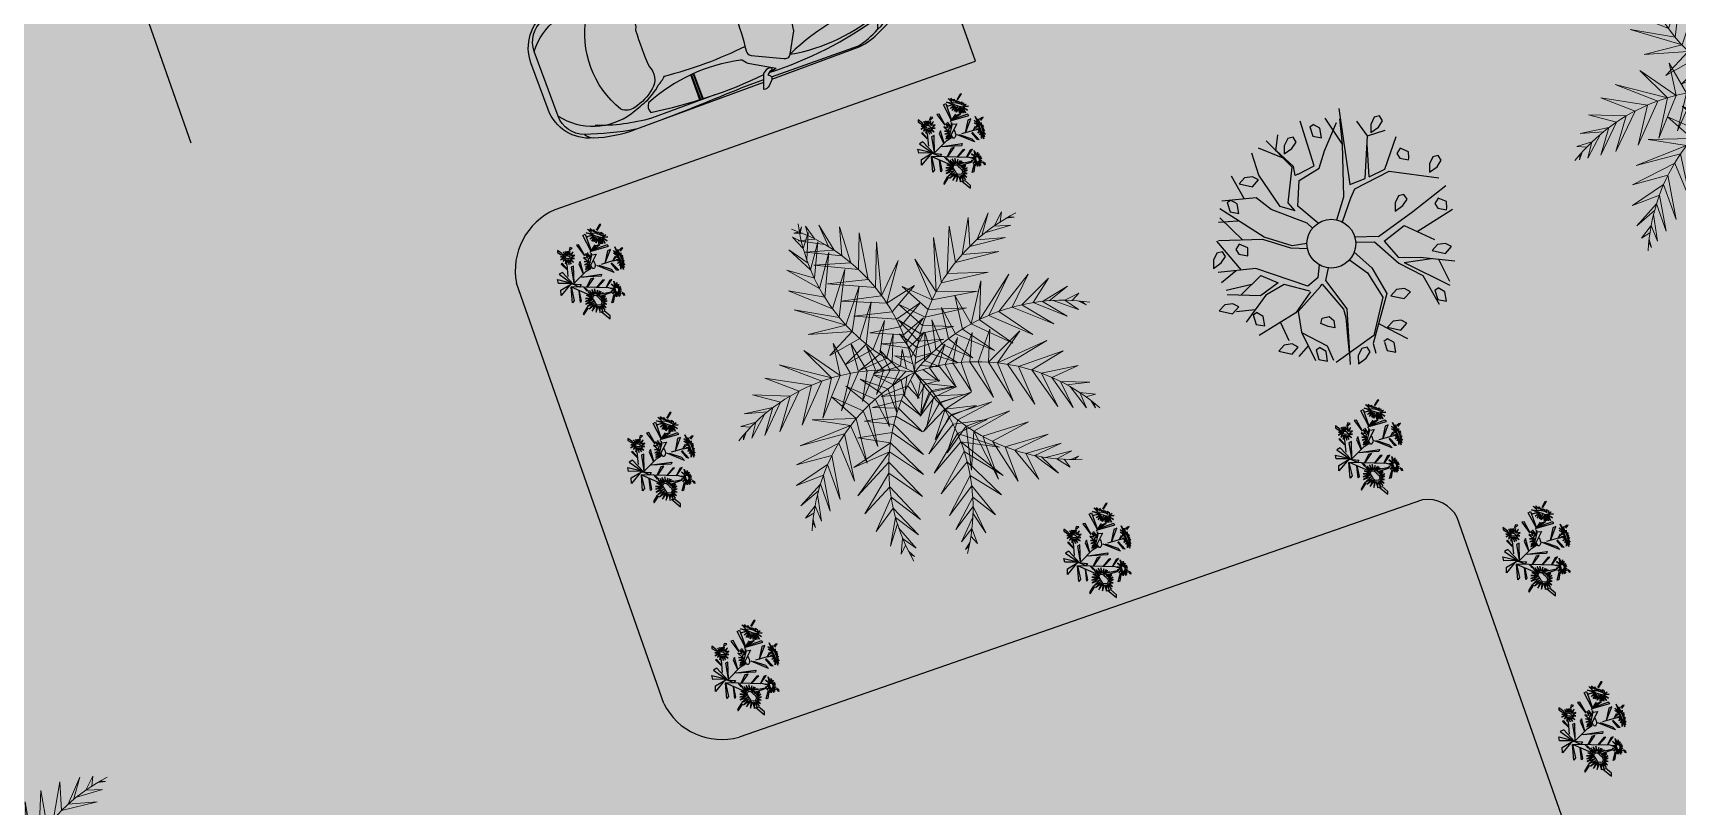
# Model space of a CAD drawing. Header units: millimetres. Extents: x 603916 to 1211550, y 1309898 to 2622648.
# Drawn here: x 604208.94 to 604228.25, y 1311117.87 to 1311126.94 of the extents above; entities that cross this region are included whole.
import ezdxf

# ---------------------------------------------------------------- set-up
doc = ezdxf.new("R2010")
doc.units = ezdxf.units.MM
for name, color, linetype in [('ARBOLES', 102, 'Continuous'), ('BOULEVARD', 3, 'Continuous'), ('FLORES', 7, 'Continuous'), ('MUEBLES', 1, 'Continuous'), ('P35', 3, 'Continuous'), ('PALME-1', 82, 'Continuous')]:
    doc.layers.add(name, color=color, linetype=linetype)

# ---------------------------------------------------------------- blocks, each defined once
blk = doc.blocks.new('carro1')
at = {"layer": 'P35'}
for color, points in [(9, [(-0.85, 3.554), (-0.829, 3.715), (-0.78, 3.963), (-0.727, 4.075), (-0.647, 4.18), (-0.559, 4.25), (-0.472, 4.299), (-0.332, 4.327), (0.278, 4.327), (0.428, 4.31), (0.534, 4.275), (0.656, 4.177), (0.733, 4.079), (0.814, 3.834), (0.838, 3.715), (0.849, 3.62), (0.849, 3.596), (0.81, 3.708), (0.754, 3.946), (0.695, 4.1), (0.635, 4.173), (0.534, 4.236), (0.439, 4.261), (0.337, 4.261), (-0.437, 4.268), (-0.563, 4.222), (-0.643, 4.156), (-0.717, 4.058), (-0.752, 3.932), (-0.798, 3.792)]), (146, [(-0.795, 1.854), (-0.824, 1.862), (-0.858, 3.088), (-0.854, 3.397), (-0.854, 3.455), (-0.753, 3.861), (-0.675, 4.073), (-0.593, 4.178), (-0.477, 4.234), (-0.436, 4.237), (-0.544, 4.163), (-0.641, 3.988), (-0.72, 3.753), (-0.791, 3.47), (-0.809, 3.343), (-0.805, 3.175), (-0.817, 2.948), (-0.82, 2.713), (-0.813, 2.624), (-0.817, 2.616), (-0.82, 2.531), (-0.798, 1.941)]), (146, [(0.795, 1.854), (0.824, 1.862), (0.858, 3.088), (0.854, 3.397), (0.854, 3.455), (0.753, 3.861), (0.675, 4.073), (0.593, 4.178), (0.477, 4.234), (0.436, 4.237), (0.544, 4.163), (0.641, 3.988), (0.72, 3.753), (0.791, 3.47), (0.809, 3.343), (0.805, 3.175), (0.817, 2.948), (0.82, 2.713), (0.813, 2.624), (0.817, 2.616), (0.82, 2.531), (0.798, 1.941)]), (146, [(-0.765, 1.66), (-0.785, 1.474), (-0.777, 1.279), (-0.719, 0.785), (-0.652, 0.471), (-0.611, 0.321), (-0.549, 0.271), (-0.638, 0.54), (-0.685, 0.628), (-0.693, 0.852), (-0.701, 0.963), (-0.695, 1.247), (-0.666, 1.45), (-0.694, 1.488), (-0.686, 1.534), (-0.561, 1.796), (-0.49, 1.914), (-0.394, 1.924), (-0.417, 2.206), (-0.422, 2.428), (-0.413, 2.716), (-0.395, 2.924), (-0.471, 3.028), (-0.544, 3.124), (-0.599, 3.231), (-0.674, 3.439), (-0.703, 3.65), (-0.734, 3.659), (-0.786, 3.412), (-0.789, 3.078), (-0.78, 2.945), (-0.736, 3.21), (-0.683, 3.254), (-0.612, 3.201), (-0.568, 3.069), (-0.515, 2.875), (-0.471, 2.646), (-0.471, 2.496), (-0.489, 2.223), (-0.515, 2.064), (-0.515, 2.02), (-0.551, 1.959), (-0.595, 1.941), (-0.648, 1.844), (-0.718, 1.712), (-0.762, 1.65)]), (146, [(0.771, 1.66), (0.791, 1.474), (0.784, 1.279), (0.725, 0.785), (0.658, 0.471), (0.617, 0.321), (0.555, 0.271), (0.644, 0.54), (0.691, 0.628), (0.699, 0.852), (0.707, 0.963), (0.701, 1.247), (0.672, 1.45), (0.7, 1.488), (0.692, 1.534), (0.567, 1.796), (0.496, 1.914), (0.4, 1.924), (0.423, 2.206), (0.428, 2.428), (0.419, 2.716), (0.401, 2.924), (0.477, 3.028), (0.55, 3.124), (0.605, 3.231), (0.68, 3.439), (0.709, 3.65), (0.74, 3.659), (0.792, 3.412), (0.795, 3.078), (0.786, 2.945), (0.742, 3.21), (0.689, 3.254), (0.618, 3.201), (0.574, 3.069), (0.521, 2.875), (0.477, 2.646), (0.477, 2.496), (0.495, 2.223), (0.521, 2.064), (0.521, 2.02), (0.557, 1.959), (0.601, 1.941), (0.654, 1.844), (0.724, 1.712), (0.768, 1.65)]), (8, [(-0.49, 2.597), (-0.493, 2.617), (-0.794, 2.616), (-0.798, 2.597)]), (9, [(-0.859, 1.23), (-0.859, 0.662), (-0.835, 0.546), (-0.773, 0.375), (-0.685, 0.201), (-0.651, 0.146), (-0.581, 0.097), (-0.449, 0.057), (-0.077, 0.008), (0.131, 0.014), (0.333, 0.045), (0.522, 0.079), (0.629, 0.133), (0.7, 0.216), (0.828, 0.494), (0.852, 0.598), (0.855, 1.407), (0.846, 1.407), (0.855, 1.327), (0.858, 0.662), (0.825, 0.543), (0.709, 0.289), (0.599, 0.173), (0.421, 0.112), (0.153, 0.079), (-0.092, 0.075), (-0.385, 0.112), (-0.553, 0.143), (-0.639, 0.207), (-0.706, 0.283), (-0.798, 0.491), (-0.838, 0.579), (-0.859, 0.686), (-0.847, 1.248)]), (127, [(-0.666, 1.45), (-0.563, 1.184), (-0.497, 0.94), (-0.448, 0.645), (-0.432, 0.355), (-0.442, 0.128), (-0.253, 0.096), (0, 0.08), (0.163, 0.086), (0.322, 0.105), (0.442, 0.128), (0.432, 0.355), (0.458, 0.73), (0.519, 1.031), (0.599, 1.287), (0.666, 1.45), (0.545, 1.383), (0.423, 1.315), (0.213, 1.283), (0.059, 1.277), (-0.059, 1.277), (-0.337, 1.299), (-0.423, 1.315), (-0.545, 1.383)]), (30, [(-0.455, 0.13), (-0.528, 0.24), (-0.62, 0.314), (-0.69, 0.353), (-0.736, 0.381), (-0.706, 0.317), (-0.666, 0.265), (-0.614, 0.216), (-0.556, 0.182), (-0.51, 0.152), (-0.48, 0.143)]), (30, [(0.455, 0.13), (0.528, 0.24), (0.62, 0.314), (0.69, 0.353), (0.736, 0.381), (0.706, 0.317), (0.666, 0.265), (0.614, 0.216), (0.556, 0.182), (0.51, 0.152), (0.48, 0.143)])]:
    blk.add_hatch(color=color, dxfattribs=at).paths.add_polyline_path(points)
h = blk.add_hatch(color=127, dxfattribs=at)
h.paths.add_polyline_path([(-0.276, 3.037), (-0.322, 3.032), (-0.368, 3.037), (-0.396, 3.045), (-0.434, 3.064), (-0.465, 3.087), (-0.517, 3.15), (-0.568, 3.235), (-0.598, 3.303), (-0.625, 3.401), (-0.61, 3.496), (-0.583, 3.538), (-0.536, 3.565), (-0.395, 3.628), (-0.239, 3.674), (-0.097, 3.695), (0.036, 3.699), (0.189, 3.684), (0.323, 3.652), (0.447, 3.608), (0.529, 3.569), (0.583, 3.538), (0.622, 3.462), (0.627, 3.42), (0.61, 3.338), (0.568, 3.235), (0.52, 3.154), (0.467, 3.088), (0.42, 3.055), (0.368, 3.037), (0.346, 3.033), (0.322, 3.032), (0.282, 3.036), (0.257, 3.042), (0.229, 3.053), (0.205, 3.055), (0.12, 3.059), (-0.038, 3.062), (-0.145, 3.058), (-0.229, 3.053), (-0.254, 3.043)], flags=16)
h.paths.add_polyline_path([(-0.393, 1.915), (-0.189, 1.899), (0, 1.895), (0.232, 1.902), (0.393, 1.909), (0.392, 1.914), (0.42, 2.299), (0.414, 2.692), (0.395, 2.924), (0.544, 3.124), (0.599, 3.231), (0.674, 3.439), (0.703, 3.65), (0.686, 3.813), (0.632, 3.973), (0.582, 4.064), (0.503, 4.167), (0.405, 4.257), (-0.405, 4.257), (-0.491, 4.179), (-0.57, 4.082), (-0.658, 3.887), (-0.686, 3.813), (-0.703, 3.65), (-0.674, 3.439), (-0.599, 3.231), (-0.437, 2.974), (-0.395, 2.924), (-0.411, 2.742), (-0.417, 2.65), (-0.422, 2.417), (-0.413, 2.144), (-0.402, 1.997)])
h = blk.add_hatch(color=8, dxfattribs=at)
edge = h.paths.add_edge_path()
edge.add_line((-0.771, 1.819), (-0.734, 1.76))
edge.add_arc((-0.767, 1.739), 0.0391, -47.4347, 31.9191, ccw=False)
edge.add_arc((-0.746, 1.736), 0.0265, 168.0279, 281.917, ccw=False)
edge.add_line((-0.772, 1.742), (-0.801, 1.778))
edge.add_line((-0.801, 1.778), (-0.817, 1.76))
edge.add_arc((-0.847, 1.786), 0.0403, 221.1586, 318.8414, ccw=False)
edge.add_line((-0.878, 1.76), (-0.927, 1.809))
edge.add_arc((-0.874, 1.862), 0.0746, 163.8715, 224.9725, ccw=False)
edge.add_line((-0.946, 1.883), (-0.771, 1.819))
h = blk.add_hatch(color=146, dxfattribs=at)
h.paths.add_polyline_path([(-0.453, 0.18), (-0.536, 0.285), (-0.579, 0.376), (-0.654, 0.695), (-0.689, 1), (-0.662, 1.419), (-0.61, 1.253), (-0.527, 0.982), (-0.479, 0.721), (-0.457, 0.572), (-0.448, 0.424), (-0.44, 0.319), (-0.44, 0.206)])
h.paths.add_polyline_path([(-0.654, 0.367), (-0.75, 0.411), (-0.815, 0.581), (-0.837, 0.664), (-0.828, 1.065), (-0.828, 1.72), (-0.806, 1.75), (-0.793, 1.637), (-0.793, 1.201), (-0.754, 0.956), (-0.715, 0.729), (-0.697, 0.59), (-0.662, 0.437), (-0.627, 0.359)])
h = blk.add_hatch(color=146, dxfattribs=at)
h.paths.add_polyline_path([(0.453, 0.18), (0.536, 0.285), (0.579, 0.376), (0.654, 0.695), (0.689, 1), (0.662, 1.419), (0.61, 1.253), (0.527, 0.982), (0.479, 0.721), (0.457, 0.572), (0.448, 0.424), (0.44, 0.319), (0.44, 0.206)])
h.paths.add_polyline_path([(0.654, 0.367), (0.75, 0.411), (0.815, 0.581), (0.837, 0.664), (0.828, 1.065), (0.828, 1.72), (0.806, 1.75), (0.793, 1.637), (0.793, 1.201), (0.754, 0.956), (0.715, 0.729), (0.697, 0.59), (0.662, 0.437), (0.627, 0.359)])
h = blk.add_hatch(color=8, dxfattribs=at)
edge = h.paths.add_edge_path()
edge.add_line((0.771, 1.819), (0.734, 1.76))
edge.add_arc((0.767, 1.739), 0.0391, 508.0809, 587.4347)
edge.add_arc((0.746, 1.736), 0.0265, 258.083, 371.9721)
edge.add_line((0.772, 1.742), (0.801, 1.778))
edge.add_line((0.801, 1.778), (0.817, 1.76))
edge.add_arc((0.847, 1.786), 0.0403, 221.1586, 318.8414)
edge.add_line((0.878, 1.76), (0.927, 1.809))
edge.add_arc((0.874, 1.862), 0.0746, 315.0275, 376.1285)
edge.add_line((0.946, 1.883), (0.771, 1.819))
at = {"layer": 'P35', "color": 7}
for p, q in [((-0.801, 2.597), (-0.486, 2.597)), ((-0.801, 2.587), (-0.485, 2.587)), ((-0.8, 2.627), (-0.488, 2.627)), ((-0.8, 2.617), (-0.488, 2.617)), ((0.801, 2.587), (0.485, 2.587)), ((0.801, 2.597), (0.486, 2.597)), ((0.8, 2.627), (0.488, 2.627)), ((0.8, 2.617), (0.488, 2.617)), ((-0.607, 0.193), (-0.606, 0.192))]:
    blk.add_line(p, q, dxfattribs=at)
for points in [[(-0.865, 3.454, -0.04536), (-0.712, 4.041, -0.316238), (-0.405, 4.257), (0, 4.257), (0.405, 4.257, -0.316238), (0.712, 4.041, -0.04536), (0.865, 3.454, -0.995785)], [(-0.787, 3.96, -0.339592), (-0.293, 4.34), (0, 4.34), (0.293, 4.34, -0.339592), (0.787, 3.96, -1.295903)], [(-0.405, 4.257, 0.307984), (-0.674, 3.439, 0.021458), (-0.599, 3.231, 0.089138), (-0.471, 3.028, 0.076147), (-0.395, 2.924, 0.055297), (-0.393, 1.909, 0.055323)], [(0.405, 4.257, -0.307984), (0.674, 3.439, -0.021458), (0.599, 3.231, -0.089138), (0.471, 3.028, -0.076147), (0.395, 2.924, -0.055297), (0.393, 1.909, -0.055323)], [(-0.712, 4.041, 0.134107), (-0.787, 3.96, 0.076542), (-0.865, 3.454), (-0.865, 1.853, 0.085317)], [(-0.806, 2.442), (-0.806, 3.237, -0.076793), (-0.658, 3.887, -3.166947)], [(0.806, 2.442), (0.806, 3.237, 0.076793), (0.658, 3.887, 3.166947)], [(0.865, 1.853), (0.865, 3.454, 0.076542), (0.787, 3.96, 0.134107), (0.712, 4.041)], [(-0.865, 3.115, 0.005985), (-0.835, 2.058), (-0.837, 1.843, 0.082522)], [(-0.765, 1.66), (-0.608, 1.931, -0.122145), (-0.549, 1.993, 0.205815), (-0.53, 2.019, 0.151874), (-0.626, 3.207, 0.290836), (-0.739, 3.222, 0.061376), (-0.783, 1.823)], [(0.765, 1.66), (0.608, 1.931, 0.122145), (0.549, 1.993, -0.205815), (0.53, 2.019, -0.151874), (0.626, 3.207, -0.290836), (0.739, 3.222, -0.061376), (0.783, 1.823)], [(0.837, 1.843), (0.835, 2.058, 0.005985), (0.865, 3.115)], [(-0.865, 1.75), (-0.865, 0.659, 0.085317), (-0.781, 0.369), (-0.67, 0.141, 0.150666), (-0.454, 0.048, 0.106558), (0.454, 0.048, 0.150666), (0.67, 0.141), (0.781, 0.369, 0.085317), (0.865, 0.659), (0.865, 1.75, 0.076542)], [(-0.838, 1.747), (-0.85, 0.661, 0.082522), (-0.746, 0.386), (-0.744, 0.382, 0.28772), (-0.442, 0.128, 0.107642), (0.442, 0.128, 0.28772), (0.744, 0.382), (0.746, 0.386, 0.082522), (0.85, 0.661), (0.838, 1.747, 0.005985)], [(-0.775, 1.745, 0.003758), (-0.765, 1.66)], [(0.775, 1.745, -0.003758), (0.765, 1.66)]]:
    blk.add_lwpolyline(points, format="xyb", dxfattribs=at)
for points in [[(0.583, 3.538, -0.244234), (0.621, 3.376, -0.10952), (0.486, 3.109, -0.34796), (0.229, 3.053, 0.037334), (-0.229, 3.053, -0.34796), (-0.486, 3.109, -0.10952), (-0.621, 3.376, -0.244234), (-0.583, 3.538, -0.276546)], [(-0.771, 1.819), (-0.734, 1.76, -0.360781), (-0.741, 1.71, -0.542329), (-0.772, 1.742), (-0.801, 1.778), (-0.817, 1.76, -0.454056), (-0.878, 1.76), (-0.927, 1.809, -0.273105), (-0.946, 1.883)], [(-0.45, 1.921, 0.328475), (-0.519, 1.884), (-0.686, 1.534, 0.439617), (-0.666, 1.45), (-0.423, 1.315, 0.06084), (0, 1.277, 0.06084), (0.423, 1.315), (0.666, 1.45, 0.439617), (0.686, 1.534), (0.519, 1.884, 0.328475), (0.45, 1.921, -0.057395)], [(0.771, 1.819), (0.734, 1.76, 0.360781), (0.741, 1.71, 0.542329), (0.772, 1.742), (0.801, 1.778), (0.817, 1.76, 0.454056), (0.878, 1.76), (0.927, 1.809, 0.273105), (0.946, 1.883)]]:
    blk.add_lwpolyline(points, format="xyb", close=True, dxfattribs=at)
for centre, radius, start, end in [((3.67, 1.558), 4.456, 177.4786, 196.1176), ((-3.67, 1.558), 4.456, 343.8824, 2.5214), ((1.381, 1.057), 2.084, 169.1317, 202.1569), ((-3.112, 0.355), 2.68, 355.1298, 24.1159), ((3.112, 0.355), 2.68, 155.8841, 184.8702), ((-1.381, 1.057), 2.084, 337.8431, 10.8683), ((-0.901, -0.105), 0.515, 26.8399, 72.4584), ((0.901, -0.105), 0.515, 107.5416, 153.1601)]:
    blk.add_arc(centre, radius, start, end, dxfattribs=at)
blk = doc.blocks.new('A$C48C97B70')
at = {"layer": 'PALME-1', "lineweight": 5}
for p, q in [((2.072, 6.54), (2.171, 6.533)), ((2.216, 6.497), (2.072, 6.54)), ((2.109, 6.384), (2.41, 6.325)), ((2.556, 6.176), (2.109, 6.384)), ((2.315, 6.6), (2.309, 6.418)), ((2.41, 6.325), (2.315, 6.6)), ((2.552, 6.547), (2.605, 6.122)), ((2.687, 6.026), (2.552, 6.547)), ((2.903, 6.407), (2.793, 5.89)), ((2.912, 5.72), (2.903, 6.407)), ((2.171, 6.148), (2.687, 6.026)), ((2.793, 5.89), (2.171, 6.148)), ((3.221, 6.198), (3.009, 5.561)), ((3.129, 5.334), (3.221, 6.198)), ((2.251, 5.877), (2.912, 5.72)), ((3.009, 5.561), (2.251, 5.877)), ((3.21, 5.152), (3.477, 5.948)), ((3.477, 5.948), (3.277, 4.976)), ((2.388, 5.472), (3.129, 5.334)), ((3.21, 5.152), (2.388, 5.472)), ((3.277, 4.976), (3.756, 5.506)), ((3.756, 5.506), (3.328, 4.818)), ((2.535, 5.1), (3.277, 4.976)), ((3.328, 4.818), (2.535, 5.1)), ((3.909, 4.977), (3.328, 4.818)), ((3.377, 4.635), (3.909, 4.977)), ((2.683, 4.767), (3.377, 4.635)), ((3.409, 4.484), (2.683, 4.767)), ((3.925, 4.65), (3.409, 4.484)), ((3.435, 4.33), (3.925, 4.65)), ((4.516, 3.959), (4.561, 4.59)), ((4.561, 4.59), (4.7, 4.004)), ((5.099, 4.709), (4.7, 4.004)), ((4.863, 4.035), (5.099, 4.709)), ((5.621, 4.675), (4.863, 4.035)), ((5.049, 4.06), (5.621, 4.675)), ((5.248, 4.076), (5.963, 4.571)), ((5.963, 4.571), (5.505, 4.079)), ((1.109, 4.315), (1.959, 3.803)), ((1.771, 3.798), (1.109, 4.315)), ((1.619, 4.431), (2.125, 3.798)), ((1.959, 3.803), (1.619, 4.431)), ((2.169, 4.399), (2.125, 3.798)), ((2.314, 3.783), (2.169, 4.399)), ((2.483, 4.305), (2.467, 3.763)), ((2.621, 3.736), (2.483, 4.305)), ((2.871, 4.392), (3.435, 4.33)), ((3.454, 4.176), (2.871, 4.392)), ((3.893, 4.364), (3.454, 4.176)), ((3.464, 4.032), (3.893, 4.364)), ((3.945, 3.747), (4.03, 4.282)), ((4.03, 4.282), (4.076, 3.806)), ((4.221, 3.864), (4.266, 4.448)), ((4.266, 4.448), (4.368, 3.915)), ((5.691, 4.07), (6.298, 4.391)), ((6.298, 4.391), (5.897, 4.047)), ((0.485, 3.926), (0.936, 3.651)), ((1.136, 3.706), (0.485, 3.926)), ((0.788, 4.157), (1.318, 3.745)), ((1.572, 3.782), (0.788, 4.157)), ((2.742, 4.179), (2.773, 3.702)), ((2.911, 3.665), (2.742, 4.179)), ((2.956, 4.034), (3.027, 3.628)), ((3.19, 3.57), (2.956, 4.034)), ((3.012, 4.138), (3.464, 4.032)), ((3.469, 3.911), (3.012, 4.138)), ((3.468, 3.739), (3.827, 4.113)), ((3.827, 4.113), (3.469, 3.911)), ((3.685, 3.61), (3.842, 4.104)), ((3.842, 4.104), (3.836, 3.693)), ((4.964, 3.413), (4.516, 3.959)), ((4.7, 4.004), (5.327, 3.442)), ((5.327, 3.442), (4.863, 4.035)), ((5.049, 4.06), (5.724, 3.492)), ((5.724, 3.492), (5.248, 4.076)), ((5.505, 4.079), (6.145, 3.565)), ((6.145, 3.565), (5.691, 4.07)), ((5.897, 4.047), (6.422, 3.625)), ((6.068, 4.019), (6.59, 4.15)), ((6.422, 3.625), (6.068, 4.019)), ((6.59, 4.15), (6.19, 3.993)), ((6.261, 3.976), (6.658, 3.683)), ((6.462, 3.919), (6.749, 3.967)), ((6.658, 3.683), (6.462, 3.919)), ((6.749, 3.967), (6.592, 3.874)), ((0.236, 3.642), (0.655, 3.551)), ((0.772, 3.596), (0.236, 3.642)), ((0.936, 3.651), (0.485, 3.15)), ((1.318, 3.745), (0.768, 3.135)), ((0.768, 3.135), (1.136, 3.706)), ((1.771, 3.798), (1.195, 3.13)), ((1.195, 3.13), (1.572, 3.782)), ((1.595, 3.144), (1.959, 3.803)), ((2.125, 3.798), (1.595, 3.144)), ((1.958, 3.173), (2.314, 3.783)), ((2.467, 3.763), (1.958, 3.173)), ((2.375, 3.225), (2.621, 3.736)), ((2.773, 3.702), (2.375, 3.225)), ((2.661, 3.273), (2.911, 3.665)), ((3.027, 3.628), (2.661, 3.273)), ((3.181, 3.857), (3.468, 3.739)), ((3.462, 3.617), (3.181, 3.857)), ((3.836, 3.693), (4.254, 3.401)), ((4.254, 3.401), (3.945, 3.747)), ((4.076, 3.806), (4.544, 3.399)), ((4.544, 3.399), (4.221, 3.864)), ((4.368, 3.915), (4.964, 3.413)), ((6.706, 3.831), (6.813, 3.725)), ((6.813, 3.725), (6.759, 3.809)), ((0.108, 3.437), (0.277, 3.37)), ((0.398, 3.434), (0.108, 3.437)), ((0.588, 3.523), (0.242, 3.171)), ((0.242, 3.171), (0.398, 3.434)), ((0.485, 3.15), (0.772, 3.596)), ((2.982, 3.339), (3.19, 3.57)), ((3.302, 3.524), (2.982, 3.339)), ((3.333, 3.347), (3.387, 2.981)), ((3.581, 3.546), (3.927, 3.415)), ((3.927, 3.415), (3.685, 3.61)), ((0.172, 3.309), (0.083, 3.188)), ((0.083, 3.188), (0.123, 3.278)), ((2.517, 3.065), (2.973, 2.919)), ((3.058, 3.034), (2.517, 3.065)), ((3.248, 3.258), (2.731, 3.212)), ((2.731, 3.212), (3.134, 3.129)), ((3.331, 2.658), (3.058, 3.034)), ((3.134, 3.129), (3.331, 2.658)), ((3.387, 2.981), (3.248, 3.258)), ((3.534, 3.189), (3.34, 2.708)), ((3.34, 2.708), (3.598, 3.029)), ((3.494, 3.304), (3.845, 3.186)), ((3.845, 3.186), (3.534, 3.189)), ((3.598, 3.029), (4.106, 2.989)), ((2.305, 2.87), (2.804, 2.657)), ((2.885, 2.79), (2.305, 2.87)), ((3.27, 2.374), (2.885, 2.79)), ((2.973, 2.919), (3.27, 2.374)), ((3.647, 2.918), (3.373, 2.451)), ((3.373, 2.451), (3.71, 2.789)), ((4.106, 2.989), (3.647, 2.918)), ((3.71, 2.789), (4.331, 2.805)), ((4.331, 2.805), (3.785, 2.652)), ((2.103, 2.613), (2.646, 2.352)), ((2.729, 2.522), (2.103, 2.613)), ((3.166, 1.967), (2.729, 2.522)), ((2.804, 2.657), (3.166, 1.967)), ((3.785, 2.652), (3.45, 2.173)), ((3.45, 2.173), (3.866, 2.519)), ((3.866, 2.519), (4.646, 2.527)), ((4.646, 2.527), (3.953, 2.391)), ((1.792, 1.596), (2.581, 2.199)), ((1.871, 2.113), (2.646, 2.352)), ((2.581, 2.199), (1.871, 2.113)), ((3.06, 1.619), (2.581, 2.199)), ((2.646, 2.352), (3.06, 1.619)), ((3.953, 2.391), (3.586, 1.876)), ((3.586, 1.876), (4.066, 2.239)), ((3.926, 1.441), (4.066, 2.239)), ((4.172, 2.112), (3.926, 1.441)), ((4.066, 2.239), (4.908, 2.274)), ((4.908, 2.274), (4.172, 2.112)), ((4.35, 1.136), (4.172, 2.112)), ((2.516, 2.023), (1.792, 1.596)), ((2.457, 1.832), (1.821, 1.24)), ((2.926, 1.242), (2.457, 1.832)), ((2.516, 2.023), (2.926, 1.242)), ((4.3, 1.974), (5.183, 1.983)), ((4.3, 1.974), (4.35, 1.136)), ((5.183, 1.983), (4.444, 1.835)), ((4.444, 1.835), (4.68, 0.999)), ((1.821, 1.24), (2.399, 1.582)), ((2.399, 1.582), (2.764, 0.846)), ((4.68, 0.999), (4.639, 1.669)), ((4.639, 1.669), (5.461, 1.659)), ((5.461, 1.659), (4.789, 1.558)), ((4.789, 1.558), (5.053, 0.924)), ((2.369, 1.398), (1.925, 0.874)), ((2.764, 0.846), (2.369, 1.398)), ((5.053, 0.924), (4.963, 1.444)), ((4.963, 1.444), (5.636, 1.437)), ((5.636, 1.437), (5.112, 1.358)), ((5.112, 1.358), (5.431, 0.925)), ((5.431, 0.925), (5.223, 1.3)), ((5.289, 1.268), (5.782, 1.241)), ((5.782, 1.241), (5.48, 1.184)), ((1.925, 0.874), (2.347, 1.192)), ((2.338, 1.019), (2.097, 0.538)), ((2.647, 0.589), (2.338, 1.019)), ((2.347, 1.192), (2.647, 0.589)), ((5.48, 1.184), (5.67, 0.964)), ((5.67, 0.964), (5.609, 1.136)), ((5.724, 1.097), (5.874, 1.11)), ((5.874, 1.11), (5.78, 1.08)), ((2.097, 0.538), (2.337, 0.894)), ((2.351, 0.612), (2.242, 0.343)), ((2.338, 0.821), (2.539, 0.37)), ((2.539, 0.37), (2.351, 0.612)), ((2.242, 0.343), (2.366, 0.476)), ((2.384, 0.355), (2.464, 0.229)), ((2.464, 0.229), (2.394, 0.298))]:
    blk.add_line(p, q, dxfattribs=at)
for points in [[(2.155, 6.219), (2.027, 6.48), (2.16, 6.356)], [(2.156, 6.01), (2.325, 6.474), (2.155, 6.219)], [(2.17, 6.478), (2.241, 6.61), (2.176, 6.535)], [(2.17, 5.812), (1.897, 6.276), (2.16, 5.937)], [(2.191, 5.641), (2.448, 6.263), (2.17, 5.812)], [(2.227, 5.436), (1.748, 5.928), (2.191, 5.641)], [(2.271, 5.255), (2.584, 6.015), (2.227, 5.436)], [(4.545, 5.014), (4.834, 5.833), (4.75, 5.166)], [(4.907, 5.267), (5.211, 5.884), (5.087, 5.37)], [(5.242, 5.447), (5.588, 5.859), (5.357, 5.498)], [(5.621, 5.597), (5.824, 5.804), (5.752, 5.637)], [(2.346, 5.01), (1.67, 5.556), (2.271, 5.255)], [(2.418, 4.824), (2.773, 5.631), (2.346, 5.01)], [(4.256, 4.754), (4.053, 5.439), (4.142, 4.634)], [(4.393, 4.884), (4.496, 5.717), (4.256, 4.754)], [(5.087, 5.37), (5.76, 5.335), (5.242, 5.447)], [(5.424, 5.526), (5.918, 5.521), (5.621, 5.597)], [(5.87, 5.669), (6.018, 5.646), (5.926, 5.682)], [(2.418, 4.824), (1.666, 5.198), (2.495, 4.652)], [(2.57, 4.504), (2.932, 5.265), (2.495, 4.652)], [(4.75, 5.166), (5.571, 5.125), (4.907, 5.267)], [(2.749, 4.211), (3.062, 4.925), (2.665, 4.34)], [(4.019, 4.489), (3.686, 5.027), (4.142, 4.634)], [(4.393, 4.884), (5.273, 4.819), (4.545, 5.014)], [(2.495, 4.652), (1.781, 4.688), (2.57, 4.504)], [(2.936, 3.961), (3.195, 4.526), (2.84, 4.084)], [(3.836, 4.239), (3.531, 4.739), (3.925, 4.367)], [(4.142, 4.634), (4.98, 4.546), (4.256, 4.754)], [(2.665, 4.34), (2.047, 4.205), (2.57, 4.504)], [(3.112, 3.763), (3.275, 4.247), (3.03, 3.852)], [(3.681, 3.983), (3.437, 4.467), (3.752, 4.108)], [(3.752, 4.108), (4.371, 4.052), (3.836, 4.239)], [(3.925, 4.367), (4.703, 4.31), (4.019, 4.489)], [(2.84, 4.084), (2.267, 3.963), (2.749, 4.211)], [(3.03, 3.852), (2.492, 3.783), (2.936, 3.961)], [(3.325, 3.56), (3.354, 3.929), (3.235, 3.642)], [(3.551, 3.72), (3.388, 4.212), (3.624, 3.876)], [(3.624, 3.876), (4.134, 3.884), (3.681, 3.983)], [(2.892, 3.311), (2.453, 3.629), (2.757, 3.26)], [(3.173, 3.397), (2.712, 3.637), (3.007, 3.35)], [(3.235, 3.642), (2.716, 3.653), (3.112, 3.763)], [(3.504, 3.607), (3.861, 3.703), (3.551, 3.72)], [(3.73, 3.458), (4.128, 3.79), (3.902, 3.447)], [(4.023, 3.434), (4.383, 3.838), (4.165, 3.413)], [(4.318, 3.383), (4.671, 3.85), (4.469, 3.347)], [(4.618, 3.304), (4.996, 3.811), (4.797, 3.243)], [(4.951, 3.181), (5.513, 3.622), (4.797, 3.243)], [(2.338, 3.057), (1.86, 3.471), (2.176, 2.959)], [(2.614, 3.199), (2.169, 3.579), (2.474, 3.131)], [(3.007, 3.35), (2.918, 2.847), (2.892, 3.311)], [(3.291, 3.426), (3.14, 3.089), (3.173, 3.397)], [(3.524, 3.316), (3.359, 2.985), (3.577, 3.207)], [(3.608, 3.461), (3.828, 3.163), (3.73, 3.458)], [(3.902, 3.447), (4.096, 2.975), (4.023, 3.434)], [(4.165, 3.413), (4.34, 2.817), (4.318, 3.383)], [(4.469, 3.347), (4.701, 2.603), (4.618, 3.304)], [(2.039, 2.865), (1.395, 3.175), (2.176, 2.959)], [(2.474, 3.131), (2.407, 2.354), (2.338, 3.057)], [(2.757, 3.26), (2.714, 2.641), (2.614, 3.199)], [(3.645, 3.048), (3.314, 2.661), (3.689, 2.935)], [(3.577, 3.207), (4.054, 3.003), (3.645, 3.048)], [(4.797, 3.243), (5.023, 2.432), (4.951, 3.181)], [(5.122, 3.102), (5.935, 3.312), (4.951, 3.181)], [(5.122, 3.102), (5.384, 2.259), (5.298, 3.008)], [(5.298, 3.008), (6.166, 3.04), (5.516, 2.873)], [(1.889, 2.751), (1.05, 2.782), (2.039, 2.865)], [(1.889, 2.751), (1.814, 1.872), (1.737, 2.622)], [(2.176, 2.959), (2.13, 2.118), (2.039, 2.865)], [(3.735, 2.799), (3.284, 2.372), (3.778, 2.649)], [(3.689, 2.935), (4.213, 2.799), (3.735, 2.799)], [(5.516, 2.873), (5.778, 2.094), (5.667, 2.764)], [(5.667, 2.764), (6.352, 2.708), (5.829, 2.634)], [(1.737, 2.622), (0.883, 2.467), (1.554, 2.443)], [(1.554, 2.443), (1.465, 1.626), (1.429, 2.305)], [(3.815, 2.498), (3.259, 1.952), (3.845, 2.347)], [(3.778, 2.649), (4.355, 2.548), (3.815, 2.498)], [(5.829, 2.634), (6.043, 1.995), (5.957, 2.518)], [(5.957, 2.518), (6.468, 2.348), (6.047, 2.431)], [(1.429, 2.305), (0.772, 2.102), (1.299, 2.143)], [(1.299, 2.143), (1.227, 1.473), (1.198, 2.002)], [(3.872, 2.159), (3.253, 1.588), (3.887, 1.994)], [(3.845, 2.347), (4.468, 2.241), (3.872, 2.159)], [(3.887, 1.994), (4.536, 1.694), (3.872, 2.159)], [(6.097, 2.378), (6.274, 1.917), (6.236, 2.221)], [(6.236, 2.221), (6.503, 2.108), (6.321, 2.114)], [(1.198, 2.002), (0.737, 1.726), (1.13, 1.897)], [(1.092, 1.835), (1.018, 1.347), (0.99, 1.652)], [(3.895, 1.806), (4.452, 1.178), (3.887, 1.994)], [(6.394, 2.016), (6.426, 1.87), (6.427, 1.969)], [(0.99, 1.652), (0.753, 1.484), (0.93, 1.529)], [(3.895, 1.806), (3.264, 1.188), (3.891, 1.606)], [(3.891, 1.606), (4.315, 0.848), (3.87, 1.351)], [(0.88, 1.418), (0.879, 1.268), (0.858, 1.364)], [(3.87, 1.351), (3.296, 0.762), (3.843, 1.166)], [(3.8, 0.963), (3.329, 0.481), (3.756, 0.796)], [(3.843, 1.166), (4.104, 0.531), (3.8, 0.963)], [(3.694, 0.607), (3.365, 0.24), (3.618, 0.413)], [(3.756, 0.796), (3.836, 0.264), (3.718, 0.676)], [(3.618, 0.413), (3.639, 0.123), (3.562, 0.288)], [(3.507, 0.179), (3.392, 0.083), (3.48, 0.128)]]:
    blk.add_lwpolyline(points, dxfattribs=at)
for centre, start, end in [((5.589, 6.144), 171.0105, 231.4464), ((6.694, 2.334), 100.4762, 160.9122), ((4.041, 0.074), 99.9493, 160.3853), ((0.46, 1.763), 329.1163, 29.5523), ((3.594, 0.025), 32.0006, 92.4366)]:
    blk.add_arc(centre, 3.435, start, end, dxfattribs=at)
at = {"layer": 'PALME-1', "lineweight": 5, "extrusion": (0, 0, -1)}
for centre, major_axis, start_param, end_param in [((0.035, 3.843), (2.429, 2.429), -0.156897, 0.89791), ((5.421, 0.645), (-2.429, 2.429), 0.173647, 1.228454), ((1.947, 0.368), (-2.429, 2.429), 0.182844, 1.237651), ((5.771, 0.927), (2.429, 2.429), 3.700109, 4.754916), ((6.759, 4.372), (-2.429, 2.429), 4.173367, 5.228174)]:
    blk.add_ellipse(centre, major_axis=major_axis, ratio=1, start_param=start_param, end_param=end_param, dxfattribs=at)
blk = doc.blocks.new('p_arbol04')
at = {"layer": 'ARBOLES'}
for p, q in [((-1.003, 0.765), (-1.206, 2.042)), ((-0.408, 1.55), (-1.03, 2.13)), ((-0.623, 1.751), (-0.408, 2.362)), ((0.051, 1.875), (0.346, 2.362)), ((0.761, 1.696), (0.543, 2.316)), ((0.739, 1.388), (0.805, 2.293)), ((0.772, 1.945), (1.1, 2.177)), ((-1.138, 1.515), (-1.476, 1.85)), ((-1.41, 1.113), (-1.364, 1.898)), ((-0.178, 0.97), (0.051, 1.875)), ((0.778, 1.371), (0.783, 1.942)), ((1.121, 1.006), (1.721, 1.988)), ((-1.98, 0.646), (-1.849, 1.574)), ((-1.07, 0.749), (-1.815, 1.547)), ((-0.375, 1.086), (-0.408, 1.55)), ((0.018, 0.878), (0.739, 1.388)), ((0.636, 1.196), (0.778, 1.371)), ((2.581, 1.481), (1.362, 0.043)), ((1.571, 1.059), (2.283, 1.298)), ((1.984, 0.831), (2.181, 1.574)), ((1.984, 0.831), (2.41, 1.295)), ((-1.718, 0.414), (-2.406, 1.04)), ((-0.047, 0.205), (-0.375, 1.086)), ((-0.014, 0.623), (-0.178, 0.97)), ((-0.014, 0.623), (0.018, 0.878)), ((0.117, 0.646), (0.608, 1.04)), ((0.608, 1.04), (1.158, 0.873)), ((0.704, 1.166), (0.636, 1.196)), ((0.708, 1.165), (1.121, 1.006)), ((1.034, -0.05), (1.984, 0.831)), ((1.158, 0.873), (1.571, 1.059)), ((2.541, 0.507), (2.64, 0.947)), ((-2.144, -0.12), (-2.668, 0.507)), ((-2.077, 0.227), (-2.603, 0.599)), ((-2.079, 0.738), (-2.537, 0.808)), ((-1.194, -0.839), (-1.718, 0.414)), ((-0.777, 0.094), (-1.07, 0.749)), ((-0.71, 0.11), (-1.003, 0.765)), ((0.136, -0.002), (0.117, 0.646)), ((1.722, -0.143), (2.541, 0.507)), ((2.541, 0.507), (2.934, 0.275)), ((-2.489, -0.25), (-2.832, 0.066)), ((-1.768, 0.206), (-2.439, 0.251)), ((-1.768, 0.206), (-1.62, -0.236)), ((-0.515, -0.225), (-0.777, 0.094)), ((-0.425, -0.127), (-0.71, 0.11)), ((-0.057, 0.021), (-0.047, 0.205)), ((1.362, 0.043), (1.722, -0.143)), ((1.82, -0.189), (2.383, 0.381)), ((-2.046, -0.213), (-2.865, -0.282)), ((-1.62, -0.236), (-2.144, -0.12)), ((-1.554, -0.375), (-2.046, -0.213)), ((-1.259, -0.955), (-1.554, -0.375)), ((0.496, -0.29), (1.034, -0.05)), ((0.551, -0.431), (1.132, -0.189)), ((1.132, -0.189), (1.362, -0.12)), ((1.362, -0.12), (2.246, -0.468)), ((1.82, -0.189), (2.214, -0.352)), ((2.214, -0.352), (3, -0.027)), ((-1.882, -1.048), (-2.898, -0.746)), ((-0.866, -0.885), (-0.616, -0.706)), ((2.246, -0.468), (2.934, -1.488)), ((-2.313, -0.92), (-2.505, -1.372)), ((-1.816, -1.071), (-2.144, -1.465)), ((-1.259, -0.978), (-1.882, -1.048)), ((-0.995, -1.071), (-1.816, -1.071)), ((-0.866, -0.885), (-1.194, -0.839)), ((-0.925, -1.07), (-1.039, -1.872)), ((-0.995, -1.07), (-0.925, -1.07)), ((-0.803, -1.07), (-0.978, -1.928)), ((-0.803, -1.071), (-0.801, -1.071)), ((-0.53, -0.911), (-0.801, -1.071)), ((-0.036, -1.178), (0.018, -1.72)), ((0.182, -1.14), (0.182, -1.72)), ((0.394, -1.003), (0.706, -1.349)), ((0.866, -1.332), (0.474, -0.903)), ((-2.144, -1.465), (-2.439, -2.184)), ((-2.153, -1.476), (-1.98, -2.161)), ((0.706, -1.349), (0.706, -2.138)), ((0.87, -1.512), (0.805, -2.045)), ((0.866, -1.332), (1.886, -1.558)), ((0.87, -1.512), (1.493, -1.628)), ((1.886, -1.558), (2.902, -1.744)), ((-2.287, -1.813), (-2.636, -1.813)), ((-0.978, -1.928), (-1.955, -2.892)), ((-1.039, -1.872), (-1.152, -2.045)), ((0.018, -1.72), (-0.178, -2.393)), ((0.182, -1.72), (-0.047, -2.416)), ((1.493, -1.628), (1.722, -2.416)), ((1.591, -1.966), (2.574, -2.254)), ((-1.98, -2.161), (-2.144, -2.509)), ((-1.152, -2.045), (-1.536, -2.447)), ((-0.047, -2.416), (-1.194, -2.973)), ((-0.178, -2.393), (-1.03, -2.857)), ((0.706, -2.138), (0.87, -2.787)), ((0.805, -2.045), (1.165, -2.44)), ((0.805, -2.231), (1.132, -3.437)), ((0.805, -2.231), (1.328, -2.67)), ((-1.03, -2.857), (-2.144, -2.602)), ((-1.525, -2.442), (-1.759, -2.685)), ((-0.735, -2.764), (-0.539, -3.53)), ((0.87, -2.787), (0.608, -3.553)), ((1.165, -2.44), (1.657, -3.135)), ((1.427, -2.811), (1.198, -3.367))]:
    blk.add_line(p, q, dxfattribs=at)
at = {"layer": 'ARBOLES', "color": 1}
for p, q in [((-0.431, 2.094), (-0.267, 1.802)), ((-0.431, 2.094), (-0.229, 2.094)), ((-0.079, 1.961), (-0.229, 2.094)), ((-0.965, 2.011), (-1.091, 1.802)), ((-1.091, 1.802), (-0.979, 1.616)), ((-0.979, 1.616), (-0.829, 1.802)), ((-0.965, 2.011), (-0.866, 1.988)), ((-0.829, 1.802), (-0.866, 1.988)), ((-0.267, 1.802), (-0.042, 1.802)), ((-0.042, 1.802), (-0.079, 1.961)), ((1.008, 1.882), (0.858, 1.749)), ((0.858, 1.749), (1.083, 1.696)), ((1.196, 1.935), (1.008, 1.882)), ((1.083, 1.696), (1.271, 1.722)), ((1.308, 1.855), (1.196, 1.935)), ((1.271, 1.722), (1.308, 1.855)), ((1.772, 1.719), (1.646, 1.51)), ((1.772, 1.719), (1.87, 1.696)), ((1.908, 1.51), (1.87, 1.696)), ((-2.254, 1.324), (-2.404, 1.191)), ((-2.066, 1.377), (-2.254, 1.324)), ((-1.954, 1.298), (-2.066, 1.377)), ((-1.991, 1.165), (-1.954, 1.298)), ((1.646, 1.51), (1.758, 1.324)), ((1.758, 1.324), (1.908, 1.51)), ((-2.404, 1.191), (-2.179, 1.138)), ((-2.179, 1.138), (-1.991, 1.165)), ((-1.691, 1.085), (-1.729, 0.953)), ((-1.729, 0.953), (-1.616, 0.767)), ((-1.541, 1.112), (-1.691, 1.085)), ((-1.579, 0.793), (-1.466, 0.899)), ((-1.466, 0.899), (-1.541, 1.112)), ((-1.616, 0.767), (-1.579, 0.793)), ((2.808, 0.634), (2.658, 0.501)), ((2.658, 0.501), (2.883, 0.448)), ((2.995, 0.687), (2.808, 0.634)), ((2.883, 0.448), (3.07, 0.475)), ((3.108, 0.608), (2.995, 0.687)), ((3.07, 0.475), (3.108, 0.608)), ((-3.093, 0.395), (-2.928, 0.103)), ((-3.093, 0.395), (-2.891, 0.395)), ((-2.928, 0.103), (-2.703, 0.103)), ((-2.741, 0.262), (-2.891, 0.395)), ((-2.703, 0.103), (-2.741, 0.262)), ((-2.614, -0.298), (-2.741, -0.507)), ((-2.614, -0.298), (-2.516, -0.322)), ((-2.479, -0.507), (-2.516, -0.322)), ((2.695, -0.322), (2.658, -0.454)), ((2.845, -0.295), (2.695, -0.322)), ((2.92, -0.507), (2.845, -0.295)), ((-2.741, -0.507), (-2.628, -0.693)), ((-2.628, -0.693), (-2.479, -0.507)), ((2.658, -0.454), (2.77, -0.64)), ((2.77, -0.64), (2.808, -0.613)), ((2.808, -0.613), (2.92, -0.507)), ((1.758, -1.091), (1.608, -1.224)), ((1.945, -1.038), (1.758, -1.091)), ((2.058, -1.118), (1.945, -1.038)), ((2.02, -1.251), (2.058, -1.118)), ((3.033, -1.091), (2.883, -1.224)), ((3.22, -1.038), (3.033, -1.091)), ((3.333, -1.118), (3.22, -1.038)), ((3.295, -1.251), (3.333, -1.118)), ((-2.868, -1.357), (-2.703, -1.649)), ((-2.868, -1.357), (-2.666, -1.357)), ((-2.516, -1.489), (-2.666, -1.357)), ((-2.479, -1.649), (-2.516, -1.489)), ((1.608, -1.224), (1.833, -1.277)), ((1.833, -1.277), (2.02, -1.251)), ((2.883, -1.224), (3.108, -1.277)), ((3.108, -1.277), (3.295, -1.251)), ((-2.703, -1.649), (-2.479, -1.649)), ((-1.669, -1.683), (-1.552, -1.621)), ((-1.61, -1.869), (-1.669, -1.683)), ((-1.523, -2.014), (-1.61, -1.869)), ((-1.552, -1.621), (-1.406, -1.724)), ((-1.406, -1.869), (-1.523, -2.014)), ((-1.406, -1.724), (-1.406, -1.869)), ((2.395, -1.834), (2.358, -1.967)), ((2.358, -1.967), (2.47, -2.153)), ((2.545, -1.808), (2.395, -1.834)), ((2.508, -2.126), (2.62, -2.02)), ((2.62, -2.02), (2.545, -1.808)), ((-2.239, -2.024), (-2.366, -2.233)), ((-2.366, -2.233), (-2.254, -2.418)), ((-2.254, -2.418), (-2.104, -2.233)), ((-2.239, -2.024), (-2.141, -2.047)), ((-2.104, -2.233), (-2.141, -2.047)), ((2.47, -2.153), (2.508, -2.126)), ((-0.019, -2.525), (0.146, -2.817)), ((-0.019, -2.525), (0.183, -2.525)), ((0.146, -2.817), (0.371, -2.817)), ((0.333, -2.657), (0.183, -2.525)), ((0.371, -2.817), (0.333, -2.657)), ((1.481, -2.551), (1.646, -2.843)), ((1.481, -2.551), (1.683, -2.551)), ((1.833, -2.684), (1.683, -2.551)), ((1.87, -2.843), (1.833, -2.684)), ((-1.654, -2.896), (-1.804, -3.029)), ((-1.804, -3.029), (-1.579, -3.082)), ((-1.466, -2.843), (-1.654, -2.896)), ((-1.579, -3.082), (-1.391, -3.055)), ((-1.354, -2.923), (-1.466, -2.843)), ((-1.391, -3.055), (-1.354, -2.923)), ((-1.194, -2.973), (-1.325, -3.182)), ((-0.979, -3.162), (-1.091, -3.347)), ((-0.866, -3.162), (-0.979, -3.135)), ((-0.829, -3.347), (-0.866, -3.162)), ((-0.656, -2.976), (-0.491, -3.268)), ((-0.656, -2.976), (-0.454, -2.976)), ((-0.304, -3.109), (-0.454, -2.976)), ((-0.267, -3.268), (-0.304, -3.109)), ((1.646, -2.843), (1.87, -2.843)), ((-1.091, -3.347), (-0.979, -3.533)), ((-0.979, -3.533), (-0.829, -3.347)), ((-0.491, -3.268), (-0.267, -3.268)), ((0.797, -3.245), (0.671, -3.454)), ((0.671, -3.454), (0.783, -3.639)), ((0.783, -3.639), (0.933, -3.454)), ((0.797, -3.245), (0.896, -3.268)), ((0.933, -3.454), (0.896, -3.268))]:
    blk.add_line(p, q, dxfattribs=at)
at = {"layer": 'ARBOLES'}
blk.add_circle((-0.03, -0.578), 0.6, dxfattribs=at)
blk = doc.blocks.new('FLORES-1')
at = {"color": 86, "linetype": 'Continuous'}
for p, q in [((0.05, 0.385), (0.045, 0.422)), ((0.054, 0.385), (0.068, 0.419)), ((-0.159, 0.155), (-0.182, 0.283)), ((0.05, 0.382), (0.061, 0.281)), ((0.23, 0.294), (0.188, 0.231)), ((-0.188, 0.272), (-0.183, 0.181)), ((-0.183, 0.181), (-0.159, 0.155)), ((0.056, 0.146), (-0.002, 0.01)), ((-0.141, 0.099), (-0.027, -0.013)), ((-0.074, 0.088), (-0.105, 0.101)), ((-0.064, 0.077), (-0.101, 0.09)), ((0.168, 0.017), (0.07, -0.012)), ((0.168, 0.017), (0.196, 0.029))]:
    blk.add_line(p, q, dxfattribs=at)
at = {"color": 1, "linetype": 'Continuous'}
for p, q in [((-0.183, 0.183), (-0.196, 0.169)), ((0.056, 0.146), (0.064, 0.192)), ((0.069, 0.177), (0.069, 0.199))]:
    blk.add_line(p, q, dxfattribs=at)
for points in [[(0.084, 0.441), (0.152, 0.44), (0.085, 0.447), (0.124, 0.455), (0.072, 0.453), (0.087, 0.468), (0.06, 0.456), (0.064, 0.474), (0.051, 0.456), (0.05, 0.474), (0.045, 0.457), (0.036, 0.47), (0.04, 0.457), (0.023, 0.465), (0.033, 0.457), (0.015, 0.47), (0.017, 0.454), (-0.001, 0.459), (0.011, 0.451), (-0.017, 0.462), (-0.001, 0.45), (-0.035, 0.448), (-0.004, 0.442), (-0.047, 0.437), (0.006, 0.44), (-0.037, 0.419), (0.016, 0.439), (-0.004, 0.418), (0.022, 0.443), (0.016, 0.409), (0.033, 0.442), (0.036, 0.418), (0.042, 0.442), (0.05, 0.41), (0.048, 0.441), (0.076, 0.417), (0.065, 0.439), (0.107, 0.412), (0.074, 0.44), (0.127, 0.42), (0.089, 0.442)], [(0.271, 0.347), (0.243, 0.307), (0.28, 0.334), (0.258, 0.297), (0.289, 0.324), (0.268, 0.282), (0.294, 0.316), (0.29, 0.273), (0.305, 0.315), (0.317, 0.258), (0.315, 0.304), (0.35, 0.265), (0.327, 0.307), (0.374, 0.287), (0.344, 0.313), (0.369, 0.309), (0.332, 0.326), (0.352, 0.33), (0.324, 0.336), (0.331, 0.347), (0.316, 0.346), (0.319, 0.362), (0.304, 0.362), (0.306, 0.384), (0.293, 0.373), (0.294, 0.392), (0.278, 0.386), (0.273, 0.409), (0.265, 0.386), (0.251, 0.419), (0.262, 0.377), (0.224, 0.401), (0.259, 0.375), (0.21, 0.378), (0.259, 0.367), (0.215, 0.357), (0.268, 0.358), (0.22, 0.342), (0.271, 0.351), (0.226, 0.329), (0.266, 0.341)], [(-0.157, 0.318), (-0.107, 0.327), (-0.161, 0.329), (-0.128, 0.346), (-0.163, 0.335), (-0.148, 0.355), (-0.167, 0.338), (-0.169, 0.36), (-0.176, 0.339), (-0.18, 0.36), (-0.181, 0.338), (-0.191, 0.359), (-0.192, 0.336), (-0.209, 0.354), (-0.2, 0.336), (-0.227, 0.342), (-0.209, 0.328), (-0.239, 0.333), (-0.212, 0.32), (-0.244, 0.321), (-0.209, 0.317), (-0.238, 0.301), (-0.202, 0.317), (-0.228, 0.286), (-0.194, 0.311), (-0.202, 0.277), (-0.182, 0.31), (-0.176, 0.275), (-0.173, 0.31), (-0.152, 0.282), (-0.163, 0.32), (-0.123, 0.296), (-0.161, 0.315)], [(-0.161, 0.17), (-0.138, 0.187), (-0.16, 0.156), (-0.125, 0.173), (-0.153, 0.149), (-0.107, 0.154), (-0.149, 0.14), (-0.102, 0.131), (-0.151, 0.128), (-0.104, 0.11), (-0.151, 0.116), (-0.105, 0.094), (-0.159, 0.11), (-0.131, 0.072), (-0.17, 0.108), (-0.151, 0.054), (-0.173, 0.105), (-0.174, 0.045), (-0.182, 0.107), (-0.196, 0.04), (-0.198, 0.11), (-0.221, 0.046), (-0.215, 0.11), (-0.243, 0.051), (-0.228, 0.109), (-0.27, 0.068), (-0.238, 0.119), (-0.29, 0.093), (-0.248, 0.129), (-0.305, 0.123), (-0.257, 0.144), (-0.311, 0.148), (-0.257, 0.153), (-0.304, 0.169), (-0.253, 0.161), (-0.287, 0.186), (-0.248, 0.17), (-0.262, 0.201), (-0.24, 0.176), (-0.237, 0.213), (-0.23, 0.179), (-0.217, 0.217), (-0.218, 0.176), (-0.199, 0.215), (-0.205, 0.178), (-0.188, 0.215), (-0.195, 0.173)], [(-0.177, 0.172), (-0.183, 0.168), (-0.179, 0.175)], [(-0.169, 0.164), (-0.172, 0.161), (-0.169, 0.165)], [(-0.166, 0.196), (-0.161, 0.206), (-0.167, 0.2)], [(-0.161, 0.176), (-0.147, 0.195), (-0.163, 0.183)], [(0.079, 0.181), (0.071, 0.145), (0.07, 0.173)], [(0.081, 0.193), (0.082, 0.199), (0.083, 0.195)], [(0.099, 0.195), (0.086, 0.154), (0.085, 0.185)], [(0.149, 0.231), (0.179, 0.239), (0.147, 0.224), (0.194, 0.21), (0.144, 0.217), (0.19, 0.193), (0.15, 0.195), (0.17, 0.167), (0.12, 0.192), (0.135, 0.159), (0.112, 0.2), (0.11, 0.152), (0.101, 0.196)], [(0.225, 0.069), (0.258, 0.082), (0.237, 0.065), (0.264, 0.069), (0.237, 0.056), (0.266, 0.058), (0.237, 0.05), (0.272, 0.045), (0.243, 0.04), (0.273, 0.027), (0.245, 0.035), (0.257, 0.006), (0.236, 0.028), (0.245, -0.007), (0.232, 0.025), (0.222, -0.015), (0.224, 0.023), (0.2, -0.002), (0.211, 0.024), (0.176, 0.009), (0.206, 0.034), (0.159, 0.034), (0.197, 0.043), (0.157, 0.052), (0.192, 0.054), (0.163, 0.077), (0.196, 0.063), (0.188, 0.095), (0.202, 0.068), (0.213, 0.106), (0.218, 0.075), (0.244, 0.104), (0.229, 0.067)]]:
    blk.add_lwpolyline(points, dxfattribs=at)
at = {"color": 50, "linetype": 'Continuous'}
for points in [[(0.043, 0.454), (0.04, 0.455), (0.029, 0.455), (0.02, 0.453), (0.007, 0.451), (-0.004, 0.448), (-0.008, 0.445), (-0.004, 0.442), (0.015, 0.441), (0.033, 0.442), (0.055, 0.441), (0.069, 0.441), (0.084, 0.443), (0.081, 0.452), (0.067, 0.455), (0.053, 0.455), (0.039, 0.453)], [(-0.161, 0.317), (-0.16, 0.319), (-0.16, 0.324), (-0.162, 0.328), (-0.169, 0.335), (-0.171, 0.336), (-0.182, 0.337), (-0.192, 0.335), (-0.203, 0.327), (-0.207, 0.32), (-0.204, 0.314), (-0.198, 0.311), (-0.188, 0.312), (-0.178, 0.313), (-0.167, 0.315), (-0.159, 0.317)], [(0.278, 0.38), (0.271, 0.381), (0.263, 0.378), (0.262, 0.372), (0.268, 0.362), (0.275, 0.351), (0.288, 0.337), (0.301, 0.321), (0.317, 0.307), (0.326, 0.313), (0.322, 0.329), (0.315, 0.34), (0.307, 0.35), (0.294, 0.366), (0.28, 0.377)], [(0.117, 0.232), (0.11, 0.234), (0.1, 0.236), (0.088, 0.236), (0.074, 0.234), (0.063, 0.228), (0.054, 0.219), (0.051, 0.211), (0.054, 0.204), (0.063, 0.201), (0.08, 0.2), (0.086, 0.199)], [(0.104, 0.197), (0.108, 0.196), (0.124, 0.195), (0.137, 0.199), (0.144, 0.211), (0.139, 0.22), (0.136, 0.222)], [(0.231, 0.049), (0.23, 0.053), (0.227, 0.057), (0.219, 0.062), (0.207, 0.062), (0.2, 0.056), (0.204, 0.049), (0.207, 0.041), (0.214, 0.031), (0.224, 0.03), (0.232, 0.031), (0.237, 0.039), (0.234, 0.048), (0.23, 0.052)]]:
    blk.add_lwpolyline(points, dxfattribs=at)
at = {"color": 86, "linetype": 'Continuous'}
for points in [[(0.078, 0.41), (0.053, 0.382)], [(0.102, 0.471), (0.12, 0.499), (0.122, 0.485), (0.114, 0.464)], [(-0.219, 0.287), (-0.27, 0.256), (-0.269, 0.243), (-0.208, 0.289)], [(-0.217, 0.356), (-0.235, 0.368), (-0.251, 0.364), (-0.223, 0.355)], [(-0.17, 0.299), (-0.144, 0.266), (-0.019, -0.02)], [(-0.136, 0.247), (-0.09, 0.317), (-0.09, 0.296), (-0.132, 0.248)], [(0.062, 0.261), (-0.009, 0.344), (-0.042, 0.357), (0.067, 0.244)], [(0.041, 0.367), (-0.039, 0.398), (-0.032, 0.385), (0.038, 0.363)], [(0.06, 0.318), (0.146, 0.399), (0.146, 0.372), (0.056, 0.312)], [(0.062, 0.168), (0.163, 0.241), (0.154, 0.275), (0.06, 0.167)], [(0.194, 0.245), (0.178, 0.395), (0.192, 0.388), (0.198, 0.257), (0.217, 0.334), (0.218, 0.299), (0.203, 0.259)], [(0.333, 0.356), (0.368, 0.404), (0.371, 0.393), (0.338, 0.35)], [(-0.3, 0.135), (-0.385, 0.181), (-0.363, 0.19), (-0.305, 0.159)], [(-0.104, 0.181), (-0.069, 0.258), (-0.065, 0.242), (-0.102, 0.175)], [(-0.071, 0.106), (-0.022, 0.181), (-0.019, 0.155), (-0.068, 0.101)], [(0.024, 0.093), (-0.016, 0.254), (-0.03, 0.244), (0.026, 0.082)], [(0.179, 0.183), (0.282, 0.17), (0.286, 0.151), (0.178, 0.18)], [(0.196, 0.245), (0.339, 0.231), (0.342, 0.253), (0.198, 0.247)], [(-0.223, 0.04), (-0.262, -0.01), (-0.273, -0.009), (-0.233, 0.049)], [(-0.078, 0.029), (-0.159, 0.014), (-0.167, 0.003), (-0.073, 0.029)], [(0.004, -0.008), (-0.032, 0.064), (-0.046, 0.045), (0.001, -0.001)], [(-0.003, 0.006), (0.12, -0.041), (0.116, -0.073), (0.006, -0.002)], [(0, 0.014), (0.133, 0.064), (0.132, 0.042), (0.004, 0.013)], [(0.044, 0.117), (0.149, 0.129), (0.134, 0.111), (0.045, 0.114)], [(0.129, 0.002), (0.184, -0.022), (0.193, -0.017), (0.134, 0.002)], [(0.262, 0.015), (0.304, -0.01), (0.288, -0.016), (0.26, 0.004)], [(0.264, 0.078), (0.276, 0.111), (0.287, 0.094), (0.268, 0.079)], [(-0.019, -0.02), (-0.132, -0.038), (-0.144, -0.059), (-0.021, -0.02)], [(0.01, -0.004), (-0.054, -0.123), (-0.011, -0.107), (0.004, -0.008)], [(0.006, -0.002), (0.047, -0.107), (0.08, -0.101), (0.01, -0.004)]]:
    blk.add_lwpolyline(points, dxfattribs=at)
at = {"color": 50, "linetype": 'Continuous'}
blk.add_lwpolyline([(-0.175, 0.155), (-0.175, 0.155), (-0.179, 0.155), (-0.183, 0.156), (-0.186, 0.157), (-0.188, 0.159), (-0.19, 0.16), (-0.192, 0.161), (-0.195, 0.162), (-0.205, 0.167), (-0.215, 0.171), (-0.232, 0.17), (-0.243, 0.162), (-0.249, 0.153), (-0.246, 0.139), (-0.236, 0.123), (-0.222, 0.119), (-0.202, 0.116), (-0.186, 0.113), (-0.165, 0.111), (-0.156, 0.13), (-0.161, 0.146)], close=True, dxfattribs=at)
blk = doc.blocks.new('arbusto5')
at = {"layer": 'FLORES'}
blk.add_blockref('FLORES-1', (0.144, 0.059), dxfattribs=at)

msp = doc.modelspace()

# ---------------------------------------------------------------- hatches: boundary and pattern name
at = {"true_color": 0xafd9aa}
h = msp.add_hatch(color=9, dxfattribs=at)
h.dxf.hatch_style = 1
h.paths.add_polyline_path([(604128.887, 1311115.862), (604125.8, 1311120.6), (604121.983, 1311126.459), (604120.561, 1311128.651), (604107.676, 1311148.514), (604104.297, 1311156.483), (604107.924, 1311158.374), (604117.864, 1311160.989), (604135.855, 1311164.314), (604158.667, 1311168.931), (604187.602, 1311173.995), (604218.328, 1311179.68), (604225.279, 1311155.691), (604237.472, 1311115.326), (604242.187, 1311100.123), (604207.527, 1311088.582), (604200.237, 1311086.222), (604184.326, 1311080.846), (604157.681, 1311071.899), (604150.92, 1311081.477), (604138.41, 1311101.112), (604133.91, 1311108.121), (604129.466, 1311114.971, -0.999015)])
at = {"true_color": 0xebebeb}
h = msp.add_hatch(color=7, dxfattribs=at)
h.dxf.hatch_style = 1
h.paths.add_polyline_path([(604196.089, 1311158.535), (604208.674, 1311122.67), (604214.618, 1311124.006, -0.350964), (604215.071, 1311124.871), (604220.008, 1311126.614), (604216.03, 1311137.953), (604211.07, 1311136.2, -0.41593), (604210.2, 1311136.599), (604206.902, 1311145.997), (604201.806, 1311160.539)])
h.paths.add_polyline_path([(604204.333, 1311147.412), (604207.298, 1311139.036), (604208.194, 1311139.353), (604205.229, 1311147.729)], flags=24)
h.paths.add_polyline_path([(604213.778, 1311129.218), (604217.256, 1311130.444), (604216.918, 1311131.401), (604213.441, 1311130.175)], flags=24)
h.paths.add_polyline_path([(604214.103, 1311128.645), (604217.503, 1311129.861), (604217.176, 1311130.777), (604213.775, 1311129.562)], flags=24)
at = {"true_color": 0xf8f6af}
h = msp.add_hatch(color=51, dxfattribs=at)
h.dxf.hatch_style = 1
h.paths.add_polyline_path([(604226.168, 1311152.747), (604207.659, 1311146.262), (604206.902, 1311145.997), (604210.2, 1311136.599, 0.41593), (604211.07, 1311136.2), (604216.03, 1311137.953), (604220.008, 1311126.614), (604215.071, 1311124.871, 0.350964), (604214.618, 1311124.006), (604216.349, 1311119.075, 0.362883), (604217.233, 1311118.681), (604225.262, 1311121.463, -0.318731), (604225.667, 1311121.259), (604229.592, 1311110.073), (604238.17, 1311113.076), (604237.472, 1311115.326)])
h.paths.add_polyline_path([(604223.198, 1311133.523), (604226.589, 1311134.718), (604226.217, 1311135.771), (604222.827, 1311134.576)], flags=24)
h.paths.add_polyline_path([(604223.182, 1311132.753), (604227.303, 1311134.226), (604226.943, 1311135.234), (604222.822, 1311133.761)], flags=24)
at = {"true_color": 0xebebeb}
h = msp.add_hatch(color=7, dxfattribs=at)
h.dxf.hatch_style = 1
h.paths.add_polyline_path([(604226.92, 1311117.689), (604225.667, 1311121.259, 0.318731), (604225.262, 1311121.463), (604217.233, 1311118.681, -0.362883), (604216.349, 1311119.075), (604214.618, 1311124.006), (604208.674, 1311122.67, -0.378986), (604208.132, 1311121.392), (604177.301, 1311110.582), (604180.514, 1311101.418)])
h.paths.add_polyline_path([(604191.823, 1311109.997), (604181.022, 1311106.21, -1), (604180.691, 1311107.153), (604191.492, 1311110.94, -1)], flags=16)
h.paths.add_polyline_path([(604198.551, 1311112.355), (604209.353, 1311116.141, 1), (604209.022, 1311117.085), (604198.221, 1311113.299, 1)], flags=16)

# ---------------------------------------------------------------- linework, layer by layer
for p, q in [((604220.008, 1311126.614), (604216.03, 1311137.953)), ((604209.148, 1311130.345), (604210.792, 1311125.653)), ((604215.071, 1311124.871), (604220.008, 1311126.614)), ((604216.349, 1311119.075), (604214.618, 1311124.006)), ((604225.262, 1311121.463), (604217.233, 1311118.681)), ((604229.592, 1311110.073), (604225.667, 1311121.259))]:
    msp.add_line(p, q)
for centre, radius, start, end in [((604215.384, 1311124.156), 0.78, 113.6965, 191.0534), ((604225.321, 1311121.076), 0.392, 27.8621, 98.5769), ((604217.027, 1311119.407), 0.755, 206.1019, 285.8819)]:
    msp.add_arc(centre, radius, start, end)

# ---------------------------------------------------------------- block references
at = {"layer": 'ARBOLES', "xscale": 0.4775430794720562, "yscale": 0.4775430794720562, "zscale": 0.4775430794720562, "rotation": 48.57546149059794}
msp.add_blockref('p_arbol04', (604223.992, 1311124.665), dxfattribs=at)
at = {"layer": 'BOULEVARD', "rotation": 110.2353782200632}
msp.add_blockref('carro1', (604218.962, 1311127.82), dxfattribs=at)
at = {"layer": 'MUEBLES', "linetype": 'Continuous', "xscale": -1.417112015813753, "yscale": 1.417112015653547, "zscale": 1.417112015818895, "rotation": 292.0945269993258}
for p in [(604219.509, 1311125.31), (604215.275, 1311123.778), (604224.411, 1311121.719), (604216.1, 1311121.572), (604221.223, 1311120.506), (604226.38, 1311120.525), (604217.088, 1311119.131), (604227.036, 1311118.41)]:
    msp.add_blockref('arbusto5', p, dxfattribs=at)
at = {"layer": 'PALME-1', "xscale": -0.6407901816258526, "yscale": 0.6407901816258526, "zscale": 0.6407901816258526, "rotation": 61.92829961941003}
for p in [(604232.11, 1311127.156), (604222.29, 1311123.868), (604211.62, 1311117.245)]:
    msp.add_blockref('A$C48C97B70', p, dxfattribs=at)

doc.saveas('drawing.dxf')
